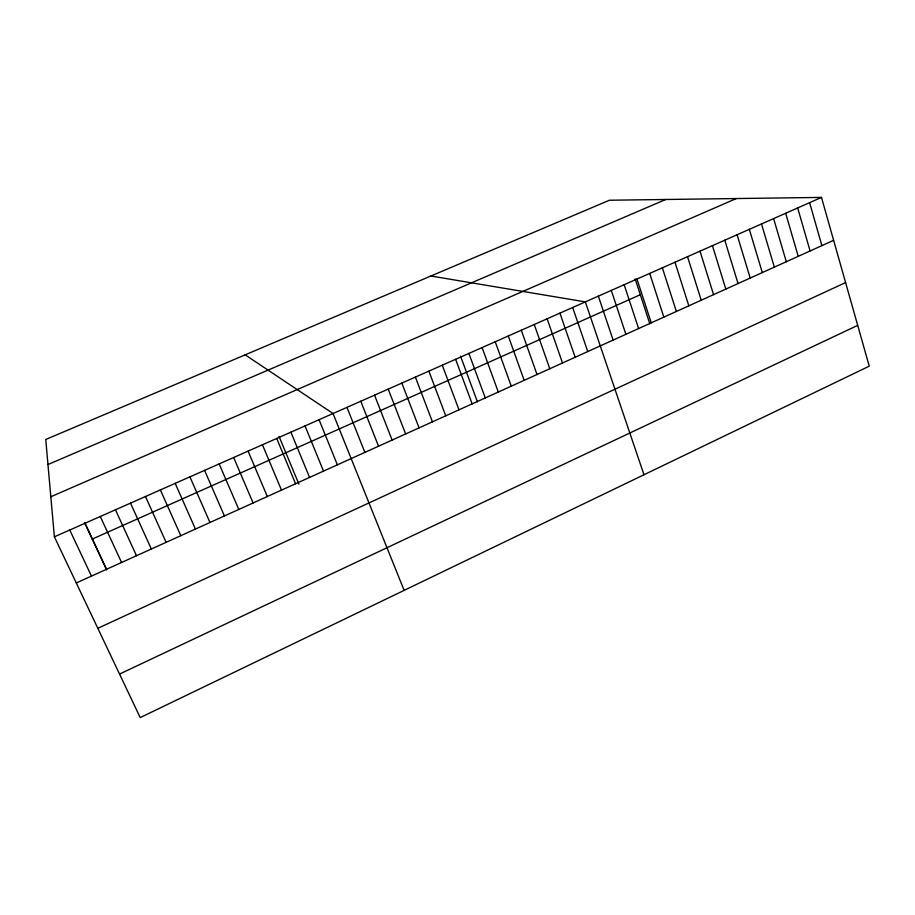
<?xml version="1.0" encoding="UTF-8"?>
<svg xmlns="http://www.w3.org/2000/svg" width="915" height="915" viewBox="0 0 915 915"><rect width="100%" height="100%" fill="white"/><g stroke="black" fill="none" stroke-linecap="round" stroke-linejoin="round"><path stroke-width="1.37" d="M119.556 674.069L857.71 325.363M97.825 628.308L845.597 282.586M76.288 582.969L833.634 240.313M92.232 539.095L640.317 294.721M54.374 536.819L821.487 197.411L869.25 366.16L140.212 717.589L54.374 536.819L45.75 439.486L609.413 200.236L821.487 197.411M50.828 496.754L736.301 198.555M47.969 464.546L665.708 199.493M430.908 276.01L585.348 301.893L643.977 474.748M245.163 354.848L333.049 413.523L404.133 590.369M69.769 530.014L91.466 576.095M85.072 523.243L106.552 569.267M84.466 522.442L106.62 569.919M100.295 516.506L121.569 562.473M115.439 509.804L136.495 555.725M130.502 503.147L151.341 549M145.474 496.513L166.118 542.321M160.365 489.925L180.804 535.675M175.188 483.372L195.421 529.064M189.92 476.852L209.958 522.488M204.583 470.367L224.415 515.946M219.165 463.916L238.792 509.438M233.657 457.5L253.1 502.964M248.091 451.118L267.329 496.525M262.433 444.77L281.488 490.12M279.052 436.386L298.931 484.218M276.707 438.457L295.568 483.749M290.901 432.177L309.579 477.413M305.027 425.921L323.51 471.111M319.072 419.71L337.372 464.843M346.957 407.369L364.891 452.387M360.785 401.25L378.536 446.211M374.544 395.166L392.112 440.069M388.223 389.115L405.631 433.962M401.845 383.088L419.07 427.877M415.387 377.094L432.44 421.826M428.872 371.135L445.742 415.81M442.277 365.199L458.975 409.817M455.613 359.298L472.151 403.858M460.531 356.129L477.447 401.879M468.892 353.419L485.259 397.934M482.091 347.586L498.298 392.032M495.232 341.775L511.268 386.164M508.294 335.988L524.169 380.32M521.298 330.235L537.014 374.51M534.246 324.505L549.789 368.734M547.113 318.809L562.508 362.981M559.923 313.147L575.158 357.25M572.676 307.509L587.75 351.554M598.353 296.14L613.119 340.083M611.289 290.421L625.894 334.295M624.156 284.725L638.613 328.542M636.966 279.064L651.263 322.823M635.147 278.903L649.844 323.864M649.696 273.425L663.844 317.128M662.369 267.82L676.368 311.466M674.984 262.239L688.823 305.827M687.531 256.68L701.222 300.223M700.009 251.167L713.563 294.641M712.43 245.666L725.835 289.083M724.794 240.199L738.05 283.558M737.09 234.755L750.208 278.057M749.328 229.345L762.298 272.59M761.509 223.958L774.33 267.146M773.621 218.594L786.305 261.724M785.676 213.264L798.223 256.326M797.674 207.957L810.084 250.962M809.615 202.672L821.887 245.62"/></g></svg>
